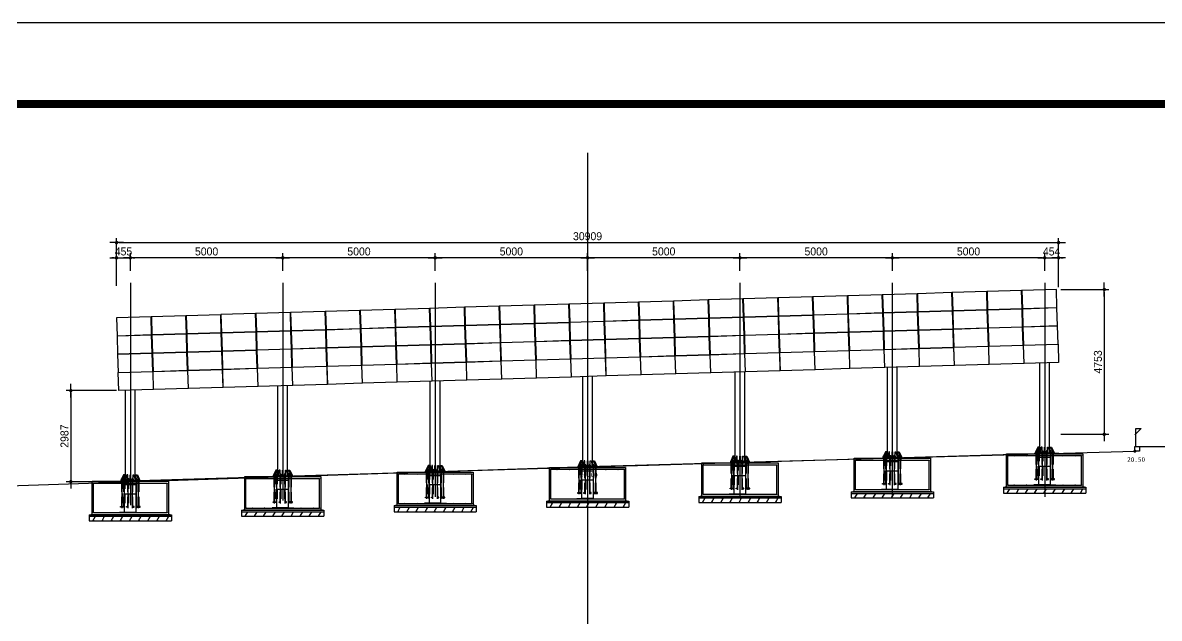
# Model space of a CAD drawing. Header units: millimetres. Extents: x 10297564 to 11610295, y -9287743 to -8409454.
# Drawn here: x 10773432 to 10810723, y -9228131 to -9208585 of the extents above; entities that cross this region are included whole.
import ezdxf

# ---------------------------------------------------------------- set-up
doc = ezdxf.new("R2010")
doc.units = ezdxf.units.MM
doc.header["$LTSCALE"] = 100
doc.linetypes.add('CEN1', pattern=[22, 15, -3, 1, -3])
doc.linetypes.add('HIDDEN2', pattern=[4.7625, 3.175, -1.5875])
for name, color, linetype in [('BOLT', 210, 'Continuous'), ('BOX', 7, 'Continuous'), ('BOX_Def', 8, 'Continuous'), ('CEN', 1, 'CEN1'), ('CON', 2, 'Continuous'), ('dim', 7, 'Continuous'), ('FIN', 8, 'Continuous'), ('HD-16', 3, 'Continuous'), ('module', 5, 'Continuous'), ('PLATE', 6, 'Continuous'), ('단면도', 140, 'Continuous'), ('부속품', 4, 'Continuous'), ('원형강관', 4, 'Continuous'), ('지적경계', 6, 'Continuous'), ('표기', 6, 'Continuous')]:
    doc.layers.add(name, color=color, linetype=linetype)
doc.layers.add('TITLE', color=7, linetype='Continuous', lineweight=0)
doc.styles.add('KSHP', font='DotumChe.ttf')
doc.styles.add('돋음', font='Dotum.ttf')
doc.dimstyles.new('NDIM-150', dxfattribs={"dimscale": 75, "dimtxt": 3.5, "dimasz": 1, "dimexe": 2, "dimexo": 1, "dimgap": 1, "dimtad": 1, "dimdec": 0, "dimzin": 0, "dimdsep": 46, "dimtxsty": '돋음', "dimblk": 'dotk', "dimcen": 2, "dimdle": 2, "dimclrd": 4, "dimclre": 4, "dimclrt": 7, "dimadec": 0, "dimazin": 0, "dimtfac": 1, "dimtdec": 0, "dimtix": 1, "dimtmove": 2, "dimatfit": 3, "dimldrblk": 'DIMDOT', "dimfxl": 1, "dimtolj": 1, "dimtzin": 0, "dimlwd": -1, "dimlwe": -1, "dimarcsym": 0})

# ---------------------------------------------------------------- blocks, each defined once
blk = doc.blocks.new('A$C78AD5415')
at = {"layer": 'BOX', "const_width": 2}
blk.add_lwpolyline([(40, 20), (40, 574), (811, 574), (811, 20)], close=True, dxfattribs=at)
at = {"layer": 'BOX_Def'}
blk.add_lwpolyline([(0, 0), (841, 0), (841, 594), (0, 594)], close=True, dxfattribs=at)
blk = doc.blocks.new('M20-900L-2')
at = {"layer": 'BOLT', "color": 8}
for p, q in [((-67476, 389887), (-67513, 389887)), ((-67513, 389887), (-67513, 389883)), ((-67513, 389883), (-67476, 389883)), ((-67513, 389860), (-67513, 389864)), ((-67513, 389864), (-67476, 389864)), ((-67476, 389860), (-67513, 389860)), ((-67512, 389923), (-67509, 389924)), ((-67512, 389923), (-67512, 389908)), ((-67512, 389908), (-67477, 389908)), ((-67512, 389907), (-67509, 389908)), ((-67512, 389907), (-67512, 389892)), ((-67512, 389892), (-67477, 389892)), ((-67512, 389840), (-67512, 389855)), ((-67512, 389855), (-67477, 389855)), ((-67512, 389840), (-67509, 389839)), ((-67478, 389892), (-67511, 389892)), ((-67511, 389892), (-67511, 389887)), ((-67511, 389887), (-67478, 389887)), ((-67511, 389855), (-67511, 389860)), ((-67511, 389860), (-67478, 389860)), ((-67478, 389855), (-67511, 389855)), ((-67509, 389924), (-67479, 389924)), ((-67509, 389908), (-67479, 389908)), ((-67509, 389839), (-67479, 389839)), ((-67506, 389887), (-67506, 389883)), ((-67506, 389860), (-67506, 389864)), ((-67504, 389892), (-67504, 389887)), ((-67484, 389883), (-67504, 389883)), ((-67484, 389864), (-67504, 389864)), ((-67504, 389855), (-67504, 389860)), ((-67503, 389923), (-67503, 389908)), ((-67503, 389907), (-67503, 389892)), ((-67503, 389840), (-67503, 389855)), ((-67493, 389892), (-67498, 389887)), ((-67493, 389855), (-67498, 389860)), ((-67491, 389892), (-67496, 389887)), ((-67491, 389855), (-67496, 389860)), ((-67486, 389923), (-67486, 389908)), ((-67486, 389907), (-67486, 389892)), ((-67486, 389840), (-67486, 389855)), ((-67484, 389892), (-67484, 389887)), ((-67484, 389855), (-67484, 389860)), ((-67483, 389887), (-67483, 389883)), ((-67483, 389860), (-67483, 389864)), ((-67479, 389924), (-67477, 389923)), ((-67479, 389908), (-67477, 389907)), ((-67479, 389839), (-67477, 389840)), ((-67478, 389887), (-67478, 389892)), ((-67478, 389860), (-67478, 389855)), ((-67477, 389908), (-67477, 389923)), ((-67477, 389892), (-67477, 389907)), ((-67477, 389855), (-67477, 389840)), ((-67476, 389883), (-67476, 389887)), ((-67476, 389864), (-67476, 389860))]:
    blk.add_line(p, q, dxfattribs=at)
at = {"layer": 'BOLT', "color": 8, "linetype": 'HIDDEN2', "elevation": 0}
blk.add_lwpolyline([(-67506, 389933), (-67482, 389933), (-67486, 389934), (-67503, 389934), (-67506, 389933), (-67506, 389014), (-67444, 389014), (-67444, 389038), (-67482, 389038), (-67482, 389933)], dxfattribs=at)
at = {"layer": 'BOLT', "color": 8}
for centre, radius, start, end in [((-67507, 389917), 7.66, 55.591, 124.409), ((-67507, 389900), 7.66, 55.591, 124.409), ((-67507, 389846), 7.66, 235.591, 304.409), ((-67494, 389894), 30, 90.4002, 107.1986), ((-67494, 389878), 30, 90.4002, 107.1986), ((-67494, 389869), 30, 252.8014, 269.5998), ((-67495, 389894), 30, 72.8014, 89.5998), ((-67495, 389878), 30, 72.8014, 89.5998), ((-67495, 389869), 30, 270.4002, 287.1986), ((-67481, 389917), 7.66, 55.591, 124.409), ((-67481, 389900), 7.66, 55.591, 124.409), ((-67481, 389846), 7.66, 235.591, 304.409)]:
    blk.add_arc(centre, radius, start, end, dxfattribs=at)
at = {"layer": 'CEN'}
blk.add_line((-67494, 388984), (-67494, 389969), dxfattribs=at)
at = {"layer": '부속품', "color": 5, "elevation": 0}
blk.add_lwpolyline([(-67468, 389926), (-67476, 389940), (-67484, 389953, 0.250765), (-67486, 389954), (-67504, 389954, 0.250765), (-67506, 389953), (-67514, 389940), (-67520, 389926), (-67525, 389911), (-67525, 389883), (-67464, 389883), (-67464, 389911)], format="xyb", close=True, dxfattribs=at)
blk = doc.blocks.new('잡석다짐표시-1')
at = {"layer": 'FIN', "color": 8}
for p, q in [((-51317, 390310), (-51231, 390460)), ((-51248, 390430), (-51266, 390460)), ((-51283, 390310), (-51300, 390340))]:
    blk.add_line(p, q, dxfattribs=at)
blk = doc.blocks.new('A$Cb693f4c1')
at = {"layer": 'CON'}
for p, q in [((-1250, -1100), (-1250, 0)), ((-1250, 0), (1250, 0)), ((1250, 0), (1250, -1100)), ((1300, -1100), (-1300, -1100))]:
    blk.add_line(p, q, dxfattribs=at)
at = {"layer": 'CON', "color": 8}
for p, q in [((-1350, -1100), (-1350, -1300)), ((-1350, -1100), (1350, -1100)), ((1350, -1100), (1350, -1300)), ((-1350, -1150), (1350, -1150)), ((-1350, -1300), (1350, -1300))]:
    blk.add_line(p, q, dxfattribs=at)
at = {"layer": 'HD-16'}
for p, q in [((-1208, -60), (1208, -60)), ((-1208, -1040), (-1208, -60)), ((-190, -1024), (-190, -60)), ((-190, -110), (190, -110)), ((0, -60), (0, -780)), ((190, -1024), (190, -60)), ((1208, -1040), (1208, -60)), ((-190, -410), (190, -410)), ((1208, -1040), (-1208, -1040)), ((1208, -1040), (-1208, -1040)), ((-190, -1024), (-352, -1024)), ((-190, -1010), (190, -1010)), ((190, -1024), (368, -1024))]:
    blk.add_line(p, q, dxfattribs=at)
for centre in [(-1200, -68), (-1000, -68), (-600, -68), (-200, -68), (200, -68), (600, -68), (1000, -68), (1200, -68), (-1200, -1032), (-1000, -1032), (-600, -1032), (-200, -1032), (200, -1032), (600, -1032), (1000, -1032), (1200, -1032)]:
    blk.add_circle(centre, 8, dxfattribs=at)
at = {"layer": 'CEN'}
for p in [(50087, -391610), (50387, -391610), (50687, -391610), (50987, -391610), (51287, -391610), (51587, -391610), (51887, -391610), (52187, -391610), (52487, -391610)]:
    blk.add_blockref('잡석다짐표시-1', p, dxfattribs=at)
blk = doc.blocks.new('dotk')
blk.add_line((-3, 0), (3, 0))
at = {"const_width": 0.75}
blk.add_lwpolyline([(-0.375, 0, 1), (0.375, 0, 1)], format="xyb", close=True, dxfattribs=at)
blk = doc.blocks.new('*D1174')
at = {"layer": 'defpoints', "color": 0, "linetype": 'ByBlock', "ltscale": 1.8, "transparency": 16777216}
for p in [(10807419, -9215801), (10776510, -9217301), (10807419, -9217341)]:
    blk.add_point(p, dxfattribs=at)
at = {"layer": 'dim', "color": 4, "ltscale": 1.8, "transparency": 16777216}
for p, q in [((10776510, -9217226), (10776510, -9215651)), ((10807419, -9217266), (10807419, -9215651)), ((10776585, -9215801), (10807344, -9215801))]:
    blk.add_line(p, q, dxfattribs=at)
at = {"layer": 'dim', "color": 4, "linetype": 'ByBlock', "ltscale": 1.8, "transparency": 16777216, "xscale": 75, "yscale": 75, "zscale": 75, "rotation": 180}
blk.add_blockref('dotk', (10776510, -9215801), dxfattribs=at)
at = {"layer": 'dim', "color": 4, "linetype": 'ByBlock', "ltscale": 1.8, "transparency": 16777216, "xscale": 75, "yscale": 75, "zscale": 75}
blk.add_blockref('dotk', (10807419, -9215801), dxfattribs=at)
at = {"layer": 'dim', "color": 7, "linetype": 'ByBlock', "ltscale": 1.8, "transparency": 16777216, "insert": (10791965, -9215594), "char_height": 262.5, "attachment_point": 5, "style": '돋음'}
blk.add_mtext('\\A1;30909', dxfattribs=at)
blk = doc.blocks.new('DIMDOT')
blk.add_line((-1.5, 0), (1.5, 0))
blk.add_circle((0, 0), 0.75)
blk = doc.blocks.new('*D1175')
at = {"layer": 'defpoints', "color": 0, "linetype": 'ByBlock', "ltscale": 1.8, "transparency": 16777216}
for p in [(10807419, -9216301), (10806965, -9216801), (10807419, -9217341)]:
    blk.add_point(p, dxfattribs=at)
at = {"layer": 'dim', "color": 4, "ltscale": 1.8, "transparency": 16777216}
for p, q in [((10806965, -9216726), (10806965, -9216151)), ((10807419, -9217266), (10807419, -9216151)), ((10806890, -9216301), (10806815, -9216301)), ((10806965, -9216301), (10807419, -9216301)), ((10807494, -9216301), (10807569, -9216301))]:
    blk.add_line(p, q, dxfattribs=at)
at = {"layer": 'dim', "color": 4, "linetype": 'ByBlock', "ltscale": 1.8, "transparency": 16777216, "xscale": 75, "yscale": 75, "zscale": 75}
blk.add_blockref('dotk', (10806965, -9216301), dxfattribs=at)
at = {"layer": 'dim', "color": 4, "linetype": 'ByBlock', "ltscale": 1.8, "transparency": 16777216, "xscale": 75, "yscale": 75, "zscale": 75, "rotation": 180}
blk.add_blockref('dotk', (10807419, -9216301), dxfattribs=at)
at = {"layer": 'dim', "color": 7, "linetype": 'ByBlock', "ltscale": 1.8, "transparency": 16777216, "insert": (10807192, -9216094), "char_height": 262.5, "attachment_point": 5, "style": '돋음'}
blk.add_mtext('\\A1;454', dxfattribs=at)
blk = doc.blocks.new('*D1176')
at = {"layer": 'defpoints', "color": 0, "linetype": 'ByBlock', "ltscale": 1.8, "transparency": 16777216}
for p in [(10801965, -9216301), (10801965, -9216801), (10806965, -9216801)]:
    blk.add_point(p, dxfattribs=at)
at = {"layer": 'dim', "color": 4, "ltscale": 1.8, "transparency": 16777216}
for p, q in [((10801965, -9216726), (10801965, -9216151)), ((10806965, -9216726), (10806965, -9216151)), ((10806890, -9216301), (10802040, -9216301))]:
    blk.add_line(p, q, dxfattribs=at)
at = {"layer": 'dim', "color": 4, "linetype": 'ByBlock', "ltscale": 1.8, "transparency": 16777216, "xscale": 75, "yscale": 75, "zscale": 75, "rotation": 180}
blk.add_blockref('dotk', (10801965, -9216301), dxfattribs=at)
at = {"layer": 'dim', "color": 4, "linetype": 'ByBlock', "ltscale": 1.8, "transparency": 16777216, "xscale": 75, "yscale": 75, "zscale": 75}
blk.add_blockref('dotk', (10806965, -9216301), dxfattribs=at)
at = {"layer": 'dim', "color": 7, "linetype": 'ByBlock', "ltscale": 1.8, "transparency": 16777216, "insert": (10804465, -9216094), "char_height": 262.5, "attachment_point": 5, "style": '돋음'}
blk.add_mtext('\\A1;5000', dxfattribs=at)
blk = doc.blocks.new('*D1177')
at = {"layer": 'defpoints', "color": 0, "linetype": 'ByBlock', "ltscale": 1.8, "transparency": 16777216}
for p in [(10796965, -9216301), (10796965, -9216801), (10801965, -9216801)]:
    blk.add_point(p, dxfattribs=at)
at = {"layer": 'dim', "color": 4, "ltscale": 1.8, "transparency": 16777216}
for p, q in [((10796965, -9216726), (10796965, -9216151)), ((10801965, -9216726), (10801965, -9216151)), ((10801890, -9216301), (10797040, -9216301))]:
    blk.add_line(p, q, dxfattribs=at)
at = {"layer": 'dim', "color": 4, "linetype": 'ByBlock', "ltscale": 1.8, "transparency": 16777216, "xscale": 75, "yscale": 75, "zscale": 75, "rotation": 180}
blk.add_blockref('dotk', (10796965, -9216301), dxfattribs=at)
at = {"layer": 'dim', "color": 4, "linetype": 'ByBlock', "ltscale": 1.8, "transparency": 16777216, "xscale": 75, "yscale": 75, "zscale": 75}
blk.add_blockref('dotk', (10801965, -9216301), dxfattribs=at)
at = {"layer": 'dim', "color": 7, "linetype": 'ByBlock', "ltscale": 1.8, "transparency": 16777216, "insert": (10799465, -9216094), "char_height": 262.5, "attachment_point": 5, "style": '돋음'}
blk.add_mtext('\\A1;5000', dxfattribs=at)
blk = doc.blocks.new('*D1178')
at = {"layer": 'defpoints', "color": 0, "linetype": 'ByBlock', "ltscale": 1.8, "transparency": 16777216}
for p in [(10791965, -9216301), (10791965, -9216801), (10796965, -9216801)]:
    blk.add_point(p, dxfattribs=at)
at = {"layer": 'dim', "color": 4, "ltscale": 1.8, "transparency": 16777216}
for p, q in [((10791965, -9216726), (10791965, -9216151)), ((10796965, -9216726), (10796965, -9216151)), ((10796890, -9216301), (10792040, -9216301))]:
    blk.add_line(p, q, dxfattribs=at)
at = {"layer": 'dim', "color": 4, "linetype": 'ByBlock', "ltscale": 1.8, "transparency": 16777216, "xscale": 75, "yscale": 75, "zscale": 75, "rotation": 180}
blk.add_blockref('dotk', (10791965, -9216301), dxfattribs=at)
at = {"layer": 'dim', "color": 4, "linetype": 'ByBlock', "ltscale": 1.8, "transparency": 16777216, "xscale": 75, "yscale": 75, "zscale": 75}
blk.add_blockref('dotk', (10796965, -9216301), dxfattribs=at)
at = {"layer": 'dim', "color": 7, "linetype": 'ByBlock', "ltscale": 1.8, "transparency": 16777216, "insert": (10794465, -9216094), "char_height": 262.5, "attachment_point": 5, "style": '돋음'}
blk.add_mtext('\\A1;5000', dxfattribs=at)
blk = doc.blocks.new('*D1179')
at = {"layer": 'defpoints', "color": 0, "linetype": 'ByBlock', "ltscale": 1.8, "transparency": 16777216}
for p in [(10786965, -9216301), (10786965, -9216801), (10791965, -9216801)]:
    blk.add_point(p, dxfattribs=at)
at = {"layer": 'dim', "color": 4, "ltscale": 1.8, "transparency": 16777216}
for p, q in [((10786965, -9216726), (10786965, -9216151)), ((10791965, -9216726), (10791965, -9216151)), ((10791890, -9216301), (10787040, -9216301))]:
    blk.add_line(p, q, dxfattribs=at)
at = {"layer": 'dim', "color": 4, "linetype": 'ByBlock', "ltscale": 1.8, "transparency": 16777216, "xscale": 75, "yscale": 75, "zscale": 75, "rotation": 180}
blk.add_blockref('dotk', (10786965, -9216301), dxfattribs=at)
at = {"layer": 'dim', "color": 4, "linetype": 'ByBlock', "ltscale": 1.8, "transparency": 16777216, "xscale": 75, "yscale": 75, "zscale": 75}
blk.add_blockref('dotk', (10791965, -9216301), dxfattribs=at)
at = {"layer": 'dim', "color": 7, "linetype": 'ByBlock', "ltscale": 1.8, "transparency": 16777216, "insert": (10789465, -9216094), "char_height": 262.5, "attachment_point": 5, "style": '돋음'}
blk.add_mtext('\\A1;5000', dxfattribs=at)
blk = doc.blocks.new('*D1180')
at = {"layer": 'defpoints', "color": 0, "linetype": 'ByBlock', "ltscale": 1.8, "transparency": 16777216}
for p in [(10781965, -9216301), (10781965, -9216801), (10786965, -9216801)]:
    blk.add_point(p, dxfattribs=at)
at = {"layer": 'dim', "color": 4, "ltscale": 1.8, "transparency": 16777216}
for p, q in [((10781965, -9216726), (10781965, -9216151)), ((10786965, -9216726), (10786965, -9216151)), ((10786890, -9216301), (10782040, -9216301))]:
    blk.add_line(p, q, dxfattribs=at)
at = {"layer": 'dim', "color": 4, "linetype": 'ByBlock', "ltscale": 1.8, "transparency": 16777216, "xscale": 75, "yscale": 75, "zscale": 75, "rotation": 180}
blk.add_blockref('dotk', (10781965, -9216301), dxfattribs=at)
at = {"layer": 'dim', "color": 4, "linetype": 'ByBlock', "ltscale": 1.8, "transparency": 16777216, "xscale": 75, "yscale": 75, "zscale": 75}
blk.add_blockref('dotk', (10786965, -9216301), dxfattribs=at)
at = {"layer": 'dim', "color": 7, "linetype": 'ByBlock', "ltscale": 1.8, "transparency": 16777216, "insert": (10784465, -9216094), "char_height": 262.5, "attachment_point": 5, "style": '돋음'}
blk.add_mtext('\\A1;5000', dxfattribs=at)
blk = doc.blocks.new('*D1181')
at = {"layer": 'defpoints', "color": 0, "linetype": 'ByBlock', "ltscale": 1.8, "transparency": 16777216}
for p in [(10776965, -9216301), (10776965, -9216801), (10781965, -9216801)]:
    blk.add_point(p, dxfattribs=at)
at = {"layer": 'dim', "color": 4, "ltscale": 1.8, "transparency": 16777216}
for p, q in [((10776965, -9216726), (10776965, -9216151)), ((10781965, -9216726), (10781965, -9216151)), ((10781890, -9216301), (10777040, -9216301))]:
    blk.add_line(p, q, dxfattribs=at)
at = {"layer": 'dim', "color": 4, "linetype": 'ByBlock', "ltscale": 1.8, "transparency": 16777216, "xscale": 75, "yscale": 75, "zscale": 75, "rotation": 180}
blk.add_blockref('dotk', (10776965, -9216301), dxfattribs=at)
at = {"layer": 'dim', "color": 4, "linetype": 'ByBlock', "ltscale": 1.8, "transparency": 16777216, "xscale": 75, "yscale": 75, "zscale": 75}
blk.add_blockref('dotk', (10781965, -9216301), dxfattribs=at)
at = {"layer": 'dim', "color": 7, "linetype": 'ByBlock', "ltscale": 1.8, "transparency": 16777216, "insert": (10779465, -9216094), "char_height": 262.5, "attachment_point": 5, "style": '돋음'}
blk.add_mtext('\\A1;5000', dxfattribs=at)
blk = doc.blocks.new('*D1182')
at = {"layer": 'defpoints', "color": 0, "linetype": 'ByBlock', "ltscale": 1.8, "transparency": 16777216}
for p in [(10776965, -9216301), (10776965, -9216801), (10776510, -9217301)]:
    blk.add_point(p, dxfattribs=at)
at = {"layer": 'dim', "color": 4, "ltscale": 1.8, "transparency": 16777216}
for p, q in [((10776510, -9217226), (10776510, -9216151)), ((10776965, -9216726), (10776965, -9216151)), ((10776435, -9216301), (10776360, -9216301)), ((10776510, -9216301), (10776965, -9216301)), ((10777040, -9216301), (10777115, -9216301))]:
    blk.add_line(p, q, dxfattribs=at)
at = {"layer": 'dim', "color": 4, "linetype": 'ByBlock', "ltscale": 1.8, "transparency": 16777216, "xscale": 75, "yscale": 75, "zscale": 75}
blk.add_blockref('dotk', (10776510, -9216301), dxfattribs=at)
at = {"layer": 'dim', "color": 4, "linetype": 'ByBlock', "ltscale": 1.8, "transparency": 16777216, "xscale": 75, "yscale": 75, "zscale": 75, "rotation": 180}
blk.add_blockref('dotk', (10776965, -9216301), dxfattribs=at)
at = {"layer": 'dim', "color": 7, "linetype": 'ByBlock', "ltscale": 1.8, "transparency": 16777216, "insert": (10776738, -9216094), "char_height": 262.5, "attachment_point": 5, "style": '돋음'}
blk.add_mtext('\\A1;455', dxfattribs=at)
blk = doc.blocks.new('*D1183')
at = {"layer": 'defpoints', "color": 0, "linetype": 'ByBlock', "ltscale": 1.8, "transparency": 16777216}
for p in [(10807419, -9217341), (10807419, -9222094), (10808919, -9222094)]:
    blk.add_point(p, dxfattribs=at)
at = {"layer": 'dim', "color": 4, "ltscale": 1.8, "transparency": 16777216}
for p, q in [((10807494, -9217341), (10809069, -9217341)), ((10808919, -9217416), (10808919, -9222019)), ((10807494, -9222094), (10809069, -9222094))]:
    blk.add_line(p, q, dxfattribs=at)
at = {"layer": 'dim', "color": 4, "linetype": 'ByBlock', "ltscale": 1.8, "transparency": 16777216, "xscale": 75, "yscale": 75, "zscale": 75}
for p, rotation in [((10808919, -9217341), 90), ((10808919, -9222094), 270)]:
    blk.add_blockref('dotk', p, dxfattribs=dict(at, rotation=rotation))
at = {"layer": 'dim', "color": 7, "linetype": 'ByBlock', "ltscale": 1.8, "transparency": 16777216, "insert": (10808712, -9219718), "char_height": 262.5, "attachment_point": 5, "rotation": 90, "style": '돋음'}
blk.add_mtext('\\A1;4753', dxfattribs=at)
blk = doc.blocks.new('*D1184')
at = {"layer": 'defpoints', "color": 0, "linetype": 'ByBlock', "ltscale": 1.8, "transparency": 16777216}
for p in [(10776582, -9220661), (10775010, -9223648), (10776510, -9223648)]:
    blk.add_point(p, dxfattribs=at)
at = {"layer": 'dim', "color": 4, "ltscale": 1.8, "transparency": 16777216}
for p, q in [((10776507, -9220661), (10774860, -9220661)), ((10775010, -9220736), (10775010, -9223573)), ((10776435, -9223648), (10774860, -9223648))]:
    blk.add_line(p, q, dxfattribs=at)
at = {"layer": 'dim', "color": 4, "linetype": 'ByBlock', "ltscale": 1.8, "transparency": 16777216, "xscale": 75, "yscale": 75, "zscale": 75}
for p, rotation in [((10775010, -9220661), 90), ((10775010, -9223648), 270)]:
    blk.add_blockref('dotk', p, dxfattribs=dict(at, rotation=rotation))
at = {"layer": 'dim', "color": 7, "linetype": 'ByBlock', "ltscale": 1.8, "transparency": 16777216, "insert": (10774804, -9222154), "char_height": 262.5, "attachment_point": 5, "rotation": 90, "style": '돋음'}
blk.add_mtext('\\A1;2987', dxfattribs=at)

msp = doc.modelspace()

# ---------------------------------------------------------------- linework, layer by layer
at = {"color": 8}
msp.add_line((10807419.3, -9222716.9), (10776510.3, -9223647.8), dxfattribs=at)
msp.add_line((10807419.3, -9222716.9), (10776510.3, -9223647.8), dxfattribs=at)
for points in [[(10738543.8, -9224798.2), (10757569.2, -9224298.2), (10791965, -9223148.2), (10809924.4, -9222648.2)], [(10810074.4, -9222498.2), (10812552.1, -9222498.2)]]:
    msp.add_lwpolyline(points)
msp.add_lwpolyline([(10809924.4, -9222498.2), (10810074.4, -9222498.2), (10810074.4, -9222648.2), (10809924.4, -9222648.2)], close=True)
at = {"layer": 'CEN', "linetype": 'Continuous', "ltscale": 2}
for p, q in [((10776964.8, -9217125.1), (10776964.8, -9224147.8)), ((10781964.8, -9217125.1), (10781964.8, -9224147.8)), ((10786964.8, -9217125.1), (10786964.8, -9224147.8)), ((10791964.8, -9217125.1), (10791964.8, -9224147.8)), ((10796964.8, -9217125.1), (10796964.8, -9224147.8)), ((10801964.8, -9217125.1), (10801964.8, -9224147.8)), ((10806964.8, -9217125.1), (10806964.8, -9224147.8))]:
    msp.add_line(p, q, dxfattribs=at)
at = {"layer": 'module', "linetype": 'Continuous', "ltscale": 2}
for points in [[(10798207.4, -9217616.5), (10797074.9, -9217650.6), (10797092.9, -9218246.5), (10798225.4, -9218212.3)], [(10799349.9, -9217582.1), (10798217.4, -9217616.2), (10798235.4, -9218212), (10799367.8, -9218177.9)], [(10800492.4, -9217547.7), (10799359.9, -9217581.8), (10799377.8, -9218177.6), (10800510.3, -9218143.5)], [(10801634.9, -9217513.3), (10800502.4, -9217547.4), (10800520.3, -9218143.2), (10801652.8, -9218109.1)], [(10802777.3, -9217478.9), (10801644.9, -9217513), (10801662.8, -9218108.8), (10802795.3, -9218074.7)], [(10803919.8, -9217444.5), (10802787.3, -9217478.6), (10802805.3, -9218074.4), (10803937.8, -9218040.3)], [(10805062.3, -9217410.1), (10803929.8, -9217444.2), (10803947.8, -9218040), (10805080.3, -9218005.9)], [(10806204.8, -9217375.6), (10805072.3, -9217409.7), (10805090.2, -9218005.6), (10806222.7, -9217971.5)], [(10807347.3, -9217341.2), (10806214.8, -9217375.3), (10806232.7, -9217971.2), (10807365.2, -9217937.1)], [(10785640.1, -9217995.1), (10784507.6, -9218029.2), (10784525.6, -9218625), (10785658.1, -9218590.9)], [(10786782.6, -9217960.6), (10785650.1, -9217994.8), (10785668.1, -9218590.6), (10786800.5, -9218556.5)], [(10787925.1, -9217926.2), (10786792.6, -9217960.3), (10786810.5, -9218556.2), (10787943, -9218522.1)], [(10789067.6, -9217891.8), (10787935.1, -9217925.9), (10787953, -9218521.8), (10789085.5, -9218487.6)], [(10790210, -9217857.4), (10789077.6, -9217891.5), (10789095.5, -9218487.3), (10790228, -9218453.2)], [(10791352.5, -9217823), (10790220, -9217857.1), (10790238, -9218452.9), (10791370.5, -9218418.8)], [(10792495, -9217788.6), (10791362.5, -9217822.7), (10791380.5, -9218418.5), (10792513, -9218384.4)], [(10793637.5, -9217754.2), (10792505, -9217788.3), (10792522.9, -9218384.1), (10793655.4, -9218350)], [(10794780, -9217719.8), (10793647.5, -9217753.9), (10793665.4, -9218349.7), (10794797.9, -9218315.6)], [(10795922.4, -9217685.3), (10794790, -9217719.5), (10794807.9, -9218315.3), (10795940.4, -9218281.2)], [(10797064.9, -9217650.9), (10795932.4, -9217685), (10795950.4, -9218280.9), (10797082.9, -9218246.8)], [(10805080.3, -9218008.3), (10803947.8, -9218042.4), (10803965.8, -9218638.2), (10805098.3, -9218604.1)], [(10806222.8, -9217973.9), (10805090.3, -9218008), (10805108.3, -9218603.8), (10806240.8, -9218569.7)], [(10807365.3, -9217939.5), (10806232.8, -9217973.6), (10806250.7, -9218569.4), (10807383.2, -9218535.3)], [(10777642.7, -9218235.9), (10776510.3, -9218270), (10776528.2, -9218865.9), (10777660.7, -9218831.8)], [(10778785.2, -9218201.5), (10777652.7, -9218235.6), (10777670.7, -9218831.5), (10778803.2, -9218797.3)], [(10779927.7, -9218167.1), (10778795.2, -9218201.2), (10778813.2, -9218797), (10779945.7, -9218762.9)], [(10781070.2, -9218132.7), (10779937.7, -9218166.8), (10779955.6, -9218762.6), (10781088.1, -9218728.5)], [(10782212.7, -9218098.3), (10781080.2, -9218132.4), (10781098.1, -9218728.2), (10782230.6, -9218694.1)], [(10783355.1, -9218063.9), (10782222.7, -9218098), (10782240.6, -9218693.8), (10783373.1, -9218659.7)], [(10784497.6, -9218029.5), (10783365.1, -9218063.6), (10783383.1, -9218659.4), (10784515.6, -9218625.3)], [(10792513, -9218386.8), (10791380.5, -9218420.9), (10791398.5, -9219016.8), (10792531, -9218982.6)], [(10793655.5, -9218352.4), (10792523, -9218386.5), (10792541, -9218982.3), (10793673.5, -9218948.2)], [(10794798, -9218318), (10793665.5, -9218352.1), (10793683.4, -9218947.9), (10794815.9, -9218913.8)], [(10795940.5, -9218283.6), (10794808, -9218317.7), (10794825.9, -9218913.5), (10795958.4, -9218879.4)], [(10797083, -9218249.2), (10795950.5, -9218283.3), (10795968.4, -9218879.1), (10797100.9, -9218845)], [(10798225.4, -9218214.8), (10797092.9, -9218248.9), (10797110.9, -9218844.7), (10798243.4, -9218810.6)], [(10799367.9, -9218180.4), (10798235.4, -9218214.5), (10798253.4, -9218810.3), (10799385.9, -9218776.2)], [(10800510.4, -9218145.9), (10799377.9, -9218180.1), (10799395.9, -9218775.9), (10800528.3, -9218741.8)], [(10801652.9, -9218111.5), (10800520.4, -9218145.6), (10800538.3, -9218741.5), (10801670.8, -9218707.4)], [(10802795.4, -9218077.1), (10801662.9, -9218111.2), (10801680.8, -9218707.1), (10802813.3, -9218672.9)], [(10803937.8, -9218042.7), (10802805.4, -9218076.8), (10802823.3, -9218672.6), (10803955.8, -9218638.5)], [(10779945.7, -9218765.4), (10778813.2, -9218799.5), (10778831.2, -9219395.3), (10779963.7, -9219361.2)], [(10781088.2, -9218730.9), (10779955.7, -9218765.1), (10779973.7, -9219360.9), (10781106.2, -9219326.8)], [(10782230.7, -9218696.5), (10781098.2, -9218730.6), (10781116.1, -9219326.5), (10782248.6, -9219292.4)], [(10783373.2, -9218662.1), (10782240.7, -9218696.2), (10782258.6, -9219292.1), (10783391.1, -9219257.9)], [(10784515.7, -9218627.7), (10783383.2, -9218661.8), (10783401.1, -9219257.6), (10784533.6, -9219223.5)], [(10785658.1, -9218593.3), (10784525.6, -9218627.4), (10784543.6, -9219223.2), (10785676.1, -9219189.1)], [(10786800.6, -9218558.9), (10785668.1, -9218593), (10785686.1, -9219188.8), (10786818.6, -9219154.7)], [(10787943.1, -9218524.5), (10786810.6, -9218558.6), (10786828.6, -9219154.4), (10787961, -9219120.3)], [(10789085.6, -9218490.1), (10787953.1, -9218524.2), (10787971, -9219120), (10789103.5, -9219085.9)], [(10790228.1, -9218455.6), (10789095.6, -9218489.8), (10789113.5, -9219085.6), (10790246, -9219051.5)], [(10791370.5, -9218421.2), (10790238.1, -9218455.3), (10790256, -9219051.2), (10791388.5, -9219017.1)], [(10800528.4, -9218744.2), (10799395.9, -9218778.3), (10799413.9, -9219374.1), (10800546.4, -9219340)], [(10801670.9, -9218709.8), (10800538.4, -9218743.9), (10800556.4, -9219339.7), (10801688.8, -9219305.6)], [(10802813.4, -9218675.4), (10801680.9, -9218709.5), (10801698.8, -9219305.3), (10802831.3, -9219271.2)], [(10803955.9, -9218640.9), (10802823.4, -9218675.1), (10802841.3, -9219270.9), (10803973.8, -9219236.8)], [(10805098.3, -9218606.5), (10803965.9, -9218640.6), (10803983.8, -9219236.5), (10805116.3, -9219202.4)], [(10806240.8, -9218572.1), (10805108.3, -9218606.2), (10805126.3, -9219202.1), (10806258.8, -9219168)], [(10807383.3, -9218537.7), (10806250.8, -9218571.8), (10806268.8, -9219167.7), (10807401.3, -9219133.5)], [(10777660.8, -9218834.2), (10776528.3, -9218868.3), (10776546.2, -9219464.1), (10777678.7, -9219430)], [(10778803.2, -9218799.8), (10777670.8, -9218833.9), (10777688.7, -9219429.7), (10778821.2, -9219395.6)], [(10787961.1, -9219122.7), (10786828.6, -9219156.8), (10786846.6, -9219752.7), (10787979.1, -9219718.5)], [(10789103.6, -9219088.3), (10787971.1, -9219122.4), (10787989.1, -9219718.2), (10789121.5, -9219684.1)], [(10790246.1, -9219053.9), (10789113.6, -9219088), (10789131.5, -9219683.8), (10790264, -9219649.7)], [(10791388.6, -9219019.5), (10790256.1, -9219053.6), (10790274, -9219649.4), (10791406.5, -9219615.3)], [(10792531, -9218985.1), (10791398.6, -9219019.2), (10791416.5, -9219615), (10792549, -9219580.9)], [(10793673.5, -9218950.7), (10792541, -9218984.8), (10792559, -9219580.6), (10793691.5, -9219546.5)], [(10794816, -9218916.2), (10793683.5, -9218950.4), (10793701.5, -9219546.2), (10794834, -9219512.1)], [(10795958.5, -9218881.8), (10794826, -9218915.9), (10794843.9, -9219511.8), (10795976.4, -9219477.7)], [(10797101, -9218847.4), (10795968.5, -9218881.5), (10795986.4, -9219477.4), (10797118.9, -9219443.2)], [(10798243.5, -9218813), (10797111, -9218847.1), (10797128.9, -9219442.9), (10798261.4, -9219408.8)], [(10799385.9, -9218778.6), (10798253.4, -9218812.7), (10798271.4, -9219408.5), (10799403.9, -9219374.4)], [(10806268.8, -9219170.1), (10807401.3, -9219136), (10807419.3, -9219731.8), (10806286.8, -9219765.9)], [(10777678.8, -9219432.4), (10776546.3, -9219466.5), (10776564.2, -9220062.4), (10777696.7, -9220028.2)], [(10778821.3, -9219398), (10777688.8, -9219432.1), (10777706.7, -9220027.9), (10778839.2, -9219993.8)], [(10779963.7, -9219363.6), (10778831.3, -9219397.7), (10778849.2, -9219993.5), (10779981.7, -9219959.4)], [(10781106.2, -9219329.2), (10779973.7, -9219363.3), (10779991.7, -9219959.1), (10781124.2, -9219925)], [(10782248.7, -9219294.8), (10781116.2, -9219328.9), (10781134.2, -9219924.7), (10782266.7, -9219890.6)], [(10783391.2, -9219260.4), (10782258.7, -9219294.5), (10782276.6, -9219890.3), (10783409.1, -9219856.2)], [(10784533.7, -9219225.9), (10783401.2, -9219260.1), (10783419.1, -9219855.9), (10784551.6, -9219821.8)], [(10785676.2, -9219191.5), (10784543.7, -9219225.6), (10784561.6, -9219821.5), (10785694.1, -9219787.4)], [(10786818.6, -9219157.1), (10785686.1, -9219191.2), (10785704.1, -9219787.1), (10786836.6, -9219753)], [(10794844, -9219514.2), (10795976.5, -9219480.1), (10795994.5, -9220075.9), (10794862, -9220110)], [(10795986.5, -9219479.8), (10797119, -9219445.7), (10797136.9, -9220041.5), (10796004.4, -9220075.6)], [(10797129, -9219445.4), (10798261.5, -9219411.3), (10798279.4, -9220007.1), (10797146.9, -9220041.2)], [(10798271.5, -9219411), (10799404, -9219376.8), (10799421.9, -9219972.7), (10798289.4, -9220006.8)], [(10799413.9, -9219376.5), (10800546.4, -9219342.4), (10800564.4, -9219938.3), (10799431.9, -9219972.4)], [(10800556.4, -9219342.1), (10801688.9, -9219308), (10801706.9, -9219903.8), (10800574.4, -9219938)], [(10801698.9, -9219307.7), (10802831.4, -9219273.6), (10802849.3, -9219869.4), (10801716.9, -9219903.5)], [(10802841.4, -9219273.3), (10803973.9, -9219239.2), (10803991.8, -9219835), (10802859.3, -9219869.1)], [(10803983.9, -9219238.9), (10805116.4, -9219204.8), (10805134.3, -9219800.6), (10804001.8, -9219834.7)], [(10805126.4, -9219204.5), (10806258.8, -9219170.4), (10806276.8, -9219766.2), (10805144.3, -9219800.3)], [(10782276.7, -9219892.7), (10783409.2, -9219858.6), (10783427.2, -9220454.4), (10782294.7, -9220488.5)], [(10783419.2, -9219858.3), (10784551.7, -9219824.2), (10784569.6, -9220420), (10783437.1, -9220454.1)], [(10784561.7, -9219823.9), (10785694.2, -9219789.8), (10785712.1, -9220385.6), (10784579.6, -9220419.7)], [(10785704.2, -9219789.5), (10786836.7, -9219755.4), (10786854.6, -9220351.2), (10785722.1, -9220385.3)], [(10786846.6, -9219755.1), (10787979.1, -9219721), (10787997.1, -9220316.8), (10786864.6, -9220350.9)], [(10787989.1, -9219720.7), (10789121.6, -9219686.5), (10789139.6, -9220282.4), (10788007.1, -9220316.5)], [(10789131.6, -9219686.2), (10790264.1, -9219652.1), (10790282, -9220248), (10789149.6, -9220282.1)], [(10790274.1, -9219651.8), (10791406.6, -9219617.7), (10791424.5, -9220213.5), (10790292, -9220247.7)], [(10791416.6, -9219617.4), (10792549.1, -9219583.3), (10792567, -9220179.1), (10791434.5, -9220213.2)], [(10792559.1, -9219583), (10793691.5, -9219548.9), (10793709.5, -9220144.7), (10792577, -9220178.8)], [(10793701.5, -9219548.6), (10794834, -9219514.5), (10794852, -9220110.3), (10793719.5, -9220144.4)], [(10776564.3, -9220064.8), (10777696.8, -9220030.7), (10777714.7, -9220626.5), (10776582.3, -9220660.6)], [(10777706.8, -9220030.4), (10778839.3, -9219996.3), (10778857.2, -9220592.1), (10777724.7, -9220626.2)], [(10778849.3, -9219996), (10779981.8, -9219961.8), (10779999.7, -9220557.7), (10778867.2, -9220591.8)], [(10779991.8, -9219961.5), (10781124.2, -9219927.4), (10781142.2, -9220523.3), (10780009.7, -9220557.4)], [(10781134.2, -9219927.1), (10782266.7, -9219893), (10782284.7, -9220488.8), (10781152.2, -9220523)]]:
    msp.add_lwpolyline(points, close=True, dxfattribs=at)
at = {"layer": 'PLATE'}
for p, q in [((10801958.8, -9222855.1), (10801970.8, -9222855.1)), ((10806958.8, -9222704.5), (10806970.8, -9222704.5)), ((10791958.8, -9223156.4), (10791970.8, -9223156.4)), ((10796958.8, -9223005.8), (10796970.8, -9223005.8)), ((10776958.8, -9223608.2), (10776970.8, -9223608.2)), ((10781958.8, -9223457.6), (10781970.8, -9223457.6)), ((10786958.8, -9223307), (10786970.8, -9223307))]:
    msp.add_line(p, q, dxfattribs=at)
for points in [[(10796649.8, -9223015.8), (10796787, -9223015.8), (10796787, -9222815.8), (10796737, -9222815.8), (10796649.8, -9223005.8), (10796649.8, -9223015.8)], [(10796692, -9223015.8), (10796810.8, -9223015.8), (10796810.8, -9222815.8), (10796767.5, -9222815.8), (10796692, -9223005.8), (10796692, -9223015.8)], [(10796807.3, -9223015.8), (10796875.9, -9223015.8), (10796875.9, -9222815.8), (10796850.9, -9222815.8), (10796807.3, -9223005.8), (10796807.3, -9223015.8)], [(10796958.8, -9223015.8), (10796958.8, -9222815.8), (10796970.8, -9222815.8), (10796970.8, -9223015.8)], [(10797122.3, -9223015.8), (10797053.7, -9223015.8), (10797053.7, -9222815.8), (10797078.7, -9222815.8), (10797122.3, -9223005.8), (10797122.3, -9223015.8)], [(10797237.6, -9223015.8), (10797118.7, -9223015.8), (10797118.7, -9222815.8), (10797162, -9222815.8), (10797237.6, -9223005.8), (10797237.6, -9223015.8)], [(10797279.8, -9223015.8), (10797142.6, -9223015.8), (10797142.6, -9222815.8), (10797192.6, -9222815.8), (10797279.8, -9223005.8), (10797279.8, -9223015.8)], [(10801649.8, -9222865.1), (10801787, -9222865.1), (10801787, -9222665.1), (10801737, -9222665.1), (10801649.8, -9222855.1), (10801649.8, -9222865.1)], [(10801692, -9222865.1), (10801810.8, -9222865.1), (10801810.8, -9222665.1), (10801767.5, -9222665.1), (10801692, -9222855.1), (10801692, -9222865.1)], [(10801807.3, -9222865.1), (10801875.9, -9222865.1), (10801875.9, -9222665.1), (10801850.9, -9222665.1), (10801807.3, -9222855.1), (10801807.3, -9222865.1)], [(10801958.8, -9222865.1), (10801958.8, -9222665.1), (10801970.8, -9222665.1), (10801970.8, -9222865.1)], [(10802122.3, -9222865.1), (10802053.7, -9222865.1), (10802053.7, -9222665.1), (10802078.7, -9222665.1), (10802122.3, -9222855.1), (10802122.3, -9222865.1)], [(10802237.6, -9222865.1), (10802118.7, -9222865.1), (10802118.7, -9222665.1), (10802162, -9222665.1), (10802237.6, -9222855.1), (10802237.6, -9222865.1)], [(10802279.8, -9222865.1), (10802142.6, -9222865.1), (10802142.6, -9222665.1), (10802192.6, -9222665.1), (10802279.8, -9222855.1), (10802279.8, -9222865.1)], [(10806649.8, -9222714.5), (10806787, -9222714.5), (10806787, -9222514.5), (10806737, -9222514.5), (10806649.8, -9222704.5), (10806649.8, -9222714.5)], [(10806692, -9222714.5), (10806810.8, -9222714.5), (10806810.8, -9222514.5), (10806767.5, -9222514.5), (10806692, -9222704.5), (10806692, -9222714.5)], [(10806807.3, -9222714.5), (10806875.9, -9222714.5), (10806875.9, -9222514.5), (10806850.9, -9222514.5), (10806807.3, -9222704.5), (10806807.3, -9222714.5)], [(10806958.8, -9222714.5), (10806958.8, -9222514.5), (10806970.8, -9222514.5), (10806970.8, -9222714.5)], [(10807122.3, -9222714.5), (10807053.7, -9222714.5), (10807053.7, -9222514.5), (10807078.7, -9222514.5), (10807122.3, -9222704.5), (10807122.3, -9222714.5)], [(10807237.6, -9222714.5), (10807118.7, -9222714.5), (10807118.7, -9222514.5), (10807162, -9222514.5), (10807237.6, -9222704.5), (10807237.6, -9222714.5)], [(10807279.8, -9222714.5), (10807142.6, -9222714.5), (10807142.6, -9222514.5), (10807192.6, -9222514.5), (10807279.8, -9222704.5), (10807279.8, -9222714.5)], [(10786649.8, -9223317), (10786787, -9223317), (10786787, -9223117), (10786737, -9223117), (10786649.8, -9223307), (10786649.8, -9223317)], [(10786692, -9223317), (10786810.8, -9223317), (10786810.8, -9223117), (10786767.5, -9223117), (10786692, -9223307), (10786692, -9223317)], [(10786807.3, -9223317), (10786875.9, -9223317), (10786875.9, -9223117), (10786850.9, -9223117), (10786807.3, -9223307), (10786807.3, -9223317)], [(10786958.8, -9223317), (10786958.8, -9223117), (10786970.8, -9223117), (10786970.8, -9223317)], [(10787122.3, -9223317), (10787053.7, -9223317), (10787053.7, -9223117), (10787078.7, -9223117), (10787122.3, -9223307), (10787122.3, -9223317)], [(10787237.6, -9223317), (10787118.7, -9223317), (10787118.7, -9223117), (10787162, -9223117), (10787237.6, -9223307), (10787237.6, -9223317)], [(10787279.8, -9223317), (10787142.6, -9223317), (10787142.6, -9223117), (10787192.6, -9223117), (10787279.8, -9223307), (10787279.8, -9223317)], [(10791649.8, -9223166.4), (10791787, -9223166.4), (10791787, -9222966.4), (10791737, -9222966.4), (10791649.8, -9223156.4), (10791649.8, -9223166.4)], [(10791692, -9223166.4), (10791810.8, -9223166.4), (10791810.8, -9222966.4), (10791767.5, -9222966.4), (10791692, -9223156.4), (10791692, -9223166.4)], [(10791807.3, -9223166.4), (10791875.9, -9223166.4), (10791875.9, -9222966.4), (10791850.9, -9222966.4), (10791807.3, -9223156.4), (10791807.3, -9223166.4)], [(10791958.8, -9223166.4), (10791958.8, -9222966.4), (10791970.8, -9222966.4), (10791970.8, -9223166.4)], [(10792122.3, -9223166.4), (10792053.7, -9223166.4), (10792053.7, -9222966.4), (10792078.7, -9222966.4), (10792122.3, -9223156.4), (10792122.3, -9223166.4)], [(10792237.6, -9223166.4), (10792118.7, -9223166.4), (10792118.7, -9222966.4), (10792162, -9222966.4), (10792237.6, -9223156.4), (10792237.6, -9223166.4)], [(10792279.8, -9223166.4), (10792142.6, -9223166.4), (10792142.6, -9222966.4), (10792192.6, -9222966.4), (10792279.8, -9223156.4), (10792279.8, -9223166.4)], [(10776649.8, -9223618.2), (10776787, -9223618.2), (10776787, -9223418.2), (10776737, -9223418.2), (10776649.8, -9223608.2), (10776649.8, -9223618.2)], [(10776692, -9223618.2), (10776810.8, -9223618.2), (10776810.8, -9223418.2), (10776767.5, -9223418.2), (10776692, -9223608.2), (10776692, -9223618.2)], [(10776807.3, -9223618.2), (10776875.9, -9223618.2), (10776875.9, -9223418.2), (10776850.9, -9223418.2), (10776807.3, -9223608.2), (10776807.3, -9223618.2)], [(10776958.8, -9223618.2), (10776958.8, -9223418.2), (10776970.8, -9223418.2), (10776970.8, -9223618.2)], [(10777122.3, -9223618.2), (10777053.7, -9223618.2), (10777053.7, -9223418.2), (10777078.7, -9223418.2), (10777122.3, -9223608.2), (10777122.3, -9223618.2)], [(10777237.6, -9223618.2), (10777118.7, -9223618.2), (10777118.7, -9223418.2), (10777162, -9223418.2), (10777237.6, -9223608.2), (10777237.6, -9223618.2)], [(10777279.8, -9223618.2), (10777142.6, -9223618.2), (10777142.6, -9223418.2), (10777192.6, -9223418.2), (10777279.8, -9223608.2), (10777279.8, -9223618.2)], [(10781649.8, -9223467.6), (10781787, -9223467.6), (10781787, -9223267.6), (10781737, -9223267.6), (10781649.8, -9223457.6), (10781649.8, -9223467.6)], [(10781692, -9223467.6), (10781810.8, -9223467.6), (10781810.8, -9223267.6), (10781767.5, -9223267.6), (10781692, -9223457.6), (10781692, -9223467.6)], [(10781807.3, -9223467.6), (10781875.9, -9223467.6), (10781875.9, -9223267.6), (10781850.9, -9223267.6), (10781807.3, -9223457.6), (10781807.3, -9223467.6)], [(10781958.8, -9223467.6), (10781958.8, -9223267.6), (10781970.8, -9223267.6), (10781970.8, -9223467.6)], [(10782122.3, -9223467.6), (10782053.7, -9223467.6), (10782053.7, -9223267.6), (10782078.7, -9223267.6), (10782122.3, -9223457.6), (10782122.3, -9223467.6)], [(10782237.6, -9223467.6), (10782118.7, -9223467.6), (10782118.7, -9223267.6), (10782162, -9223267.6), (10782237.6, -9223457.6), (10782237.6, -9223467.6)], [(10782279.8, -9223467.6), (10782142.6, -9223467.6), (10782142.6, -9223267.6), (10782192.6, -9223267.6), (10782279.8, -9223457.6), (10782279.8, -9223467.6)]]:
    msp.add_lwpolyline(points, dxfattribs=at)
for points in [[(10801639.8, -9222865.1), (10802289.8, -9222865.1), (10802289.8, -9222881.1), (10801639.8, -9222881.1)], [(10806639.8, -9222714.5), (10807289.8, -9222714.5), (10807289.8, -9222730.5), (10806639.8, -9222730.5)], [(10791639.8, -9223166.4), (10792289.8, -9223166.4), (10792289.8, -9223182.4), (10791639.8, -9223182.4)], [(10796639.8, -9223015.8), (10797289.8, -9223015.8), (10797289.8, -9223031.8), (10796639.8, -9223031.8)], [(10781639.8, -9223467.6), (10782289.8, -9223467.6), (10782289.8, -9223483.6), (10781639.8, -9223483.6)], [(10786639.8, -9223317), (10787289.8, -9223317), (10787289.8, -9223333), (10786639.8, -9223333)], [(10776639.8, -9223618.2), (10777289.8, -9223618.2), (10777289.8, -9223634.2), (10776639.8, -9223634.2)]]:
    msp.add_lwpolyline(points, close=True, dxfattribs=at)
at = {"layer": '단면도'}
msp.add_line((10791965, -9212851.6), (10791965, -9272218.1), dxfattribs=at)
at = {"layer": '원형강관'}
for p, q in [((10806805.5, -9222714.5), (10806805.5, -9219750.3)), ((10807124, -9222714.5), (10807124, -9219740.7)), ((10791805.5, -9223166.4), (10791805.5, -9220202.1)), ((10792124, -9223166.4), (10792124, -9220192.5)), ((10796805.5, -9223015.8), (10796805.5, -9220051.5)), ((10797124, -9223015.8), (10797124, -9220041.9)), ((10801805.5, -9222865.1), (10801805.5, -9219900.9)), ((10802124, -9222865.1), (10802124, -9219891.3)), ((10781805.5, -9223467.6), (10781805.5, -9220503.3)), ((10782124, -9223467.6), (10782124, -9220493.7)), ((10786805.5, -9223317), (10786805.5, -9220352.7)), ((10787124, -9223317), (10787124, -9220343.1)), ((10776805.5, -9223618.2), (10776805.5, -9220653.9)), ((10777124, -9223618.2), (10777124, -9220644.3))]:
    msp.add_line(p, q, dxfattribs=at)
at = {"layer": '지적경계'}
msp.add_lwpolyline([(10809960, -9222498.2), (10809960, -9221897.7), (10810133.4, -9221897.7), (10809916.5, -9222109.8)], dxfattribs=at)
at = {"layer": '표기', "const_width": 50}
msp.add_lwpolyline([(10809899.4, -9222648.2, 1), (10809949.4, -9222648.2, 1)], format="xyb", close=True, dxfattribs=at)
at = {"layer": '표기'}
msp.add_lwpolyline([(10791965, -9222898.2), (10791965, -9223398.2)], dxfattribs=at)

# ---------------------------------------------------------------- block references
at = {"layer": 'CEN', "linetype": 'Continuous', "ltscale": 2}
for p in [(10806964.8, -9222730.5), (10791964.8, -9223182.4), (10796964.8, -9223031.8), (10801964.8, -9222881.1), (10781964.8, -9223483.6), (10786964.8, -9223333), (10776964.6, -9223634.2)]:
    msp.add_blockref('A$Cb693f4c1', p, dxfattribs=at)
at = {"layer": 'dim', "xscale": -1}
for p in [(10734200.1, -9612745), (10734272.6, -9612745), (10734398.1, -9612745), (10739200.1, -9612594.4), (10739272.6, -9612594.4), (10739398.1, -9612594.4), (10719200.1, -9613196.8), (10719272.6, -9613196.8), (10719398.1, -9613196.8), (10724200.1, -9613046.2), (10724272.6, -9613046.2), (10724398.1, -9613046.2), (10729200.1, -9612895.6), (10729272.6, -9612895.6), (10729398.1, -9612895.6), (10709199.9, -9613498), (10709272.4, -9613498), (10709397.9, -9613498), (10714200.1, -9613347.4), (10714272.6, -9613347.4), (10714398.1, -9613347.4)]:
    msp.add_blockref('M20-900L-2', p, dxfattribs=at)
at = {"layer": 'dim'}
for p in [(10869531.8, -9612745), (10869657.3, -9612745), (10869729.8, -9612745), (10874531.8, -9612594.4), (10874657.3, -9612594.4), (10874729.8, -9612594.4), (10854531.8, -9613196.8), (10854657.3, -9613196.8), (10854729.8, -9613196.8), (10859531.8, -9613046.2), (10859657.3, -9613046.2), (10859729.8, -9613046.2), (10864531.8, -9612895.6), (10864657.3, -9612895.6), (10864729.8, -9612895.6), (10844531.6, -9613498), (10844657.1, -9613498), (10844729.6, -9613498), (10849531.8, -9613347.4), (10849657.3, -9613347.4), (10849729.8, -9613347.4)]:
    msp.add_blockref('M20-900L-2', p, dxfattribs=at)
at = {"layer": 'TITLE', "color": 4, "xscale": 133.2622362042015, "yscale": 133.2622362042015, "zscale": 133.2622362042015}
msp.add_blockref('A$C78AD5415', (10718064, -9287743.3), dxfattribs=at)

# ---------------------------------------------------------------- texts
at = {"layer": '표기', "style": 'KSHP'}
for s, p in [('20.50', (10809670.3, -9222994.3)), ('20.00', (10791710.9, -9223494.3))]:
    msp.add_text(s, height=150, dxfattribs=at).set_placement(p)

# ---------------------------------------------------------------- dimensions: what is measured, and where the dimension line sits
at = {"layer": 'dim', "linetype": 'ByBlock', "ltscale": 1.8}
for base, p1, p2, picture, middle in [((10807418.9, -9215800.8), (10776510.3, -9217300.8), (10807418.9, -9217341.2), '*D1174', (10791964.6, -9215594.4)), ((10776964.7632, -9216300.7914), (10776510.2536, -9217300.7914), (10776964.7632, -9216800.7914), '*D1182', (10776737.5084, -9216094.3633)), ((10776964.8, -9216300.8), (10781964.8, -9216800.8), (10776964.8, -9216800.8), '*D1181', (10779464.8, -9216094.4)), ((10781964.8, -9216300.8), (10786964.8, -9216800.8), (10781964.8, -9216800.8), '*D1180', (10784464.8, -9216094.4)), ((10786964.8, -9216300.8), (10791964.8, -9216800.8), (10786964.8, -9216800.8), '*D1179', (10789464.8, -9216094.4)), ((10791964.8, -9216300.8), (10796964.8, -9216800.8), (10791964.8, -9216800.8), '*D1178', (10794464.8, -9216094.4)), ((10796964.8, -9216300.8), (10801964.8, -9216800.8), (10796964.8, -9216800.8), '*D1177', (10799464.8, -9216094.4)), ((10801964.8, -9216300.8), (10806964.8, -9216800.8), (10801964.8, -9216800.8), '*D1176', (10804464.8, -9216094.4)), ((10807418.9, -9216300.8), (10806964.8, -9216800.8), (10807418.9, -9217341.2), '*D1175', (10807191.8, -9216094.4))]:
    dim = msp.add_linear_dim(base=base, p1=p1, p2=p2, dimstyle='NDIM-150', dxfattribs=at)
    dim.commit()
    dim.dimension.update_dxf_attribs({"geometry": picture, "text_midpoint": middle})
for base, p1, p2, picture, middle in [((10808918.9, -9222093.9), (10807418.9, -9217341.2), (10807418.9, -9222093.9), '*D1183', (10808712.5, -9219717.6)), ((10775010.3, -9223647.9), (10776582.3, -9220660.6), (10776509.9, -9223647.9), '*D1184', (10774803.8, -9222154.2))]:
    dim = msp.add_linear_dim(base=base, p1=p1, p2=p2, angle=90, dimstyle='NDIM-150', dxfattribs=at)
    dim.commit()
    dim.dimension.update_dxf_attribs({"geometry": picture, "text_midpoint": middle})

doc.saveas('drawing.dxf')
